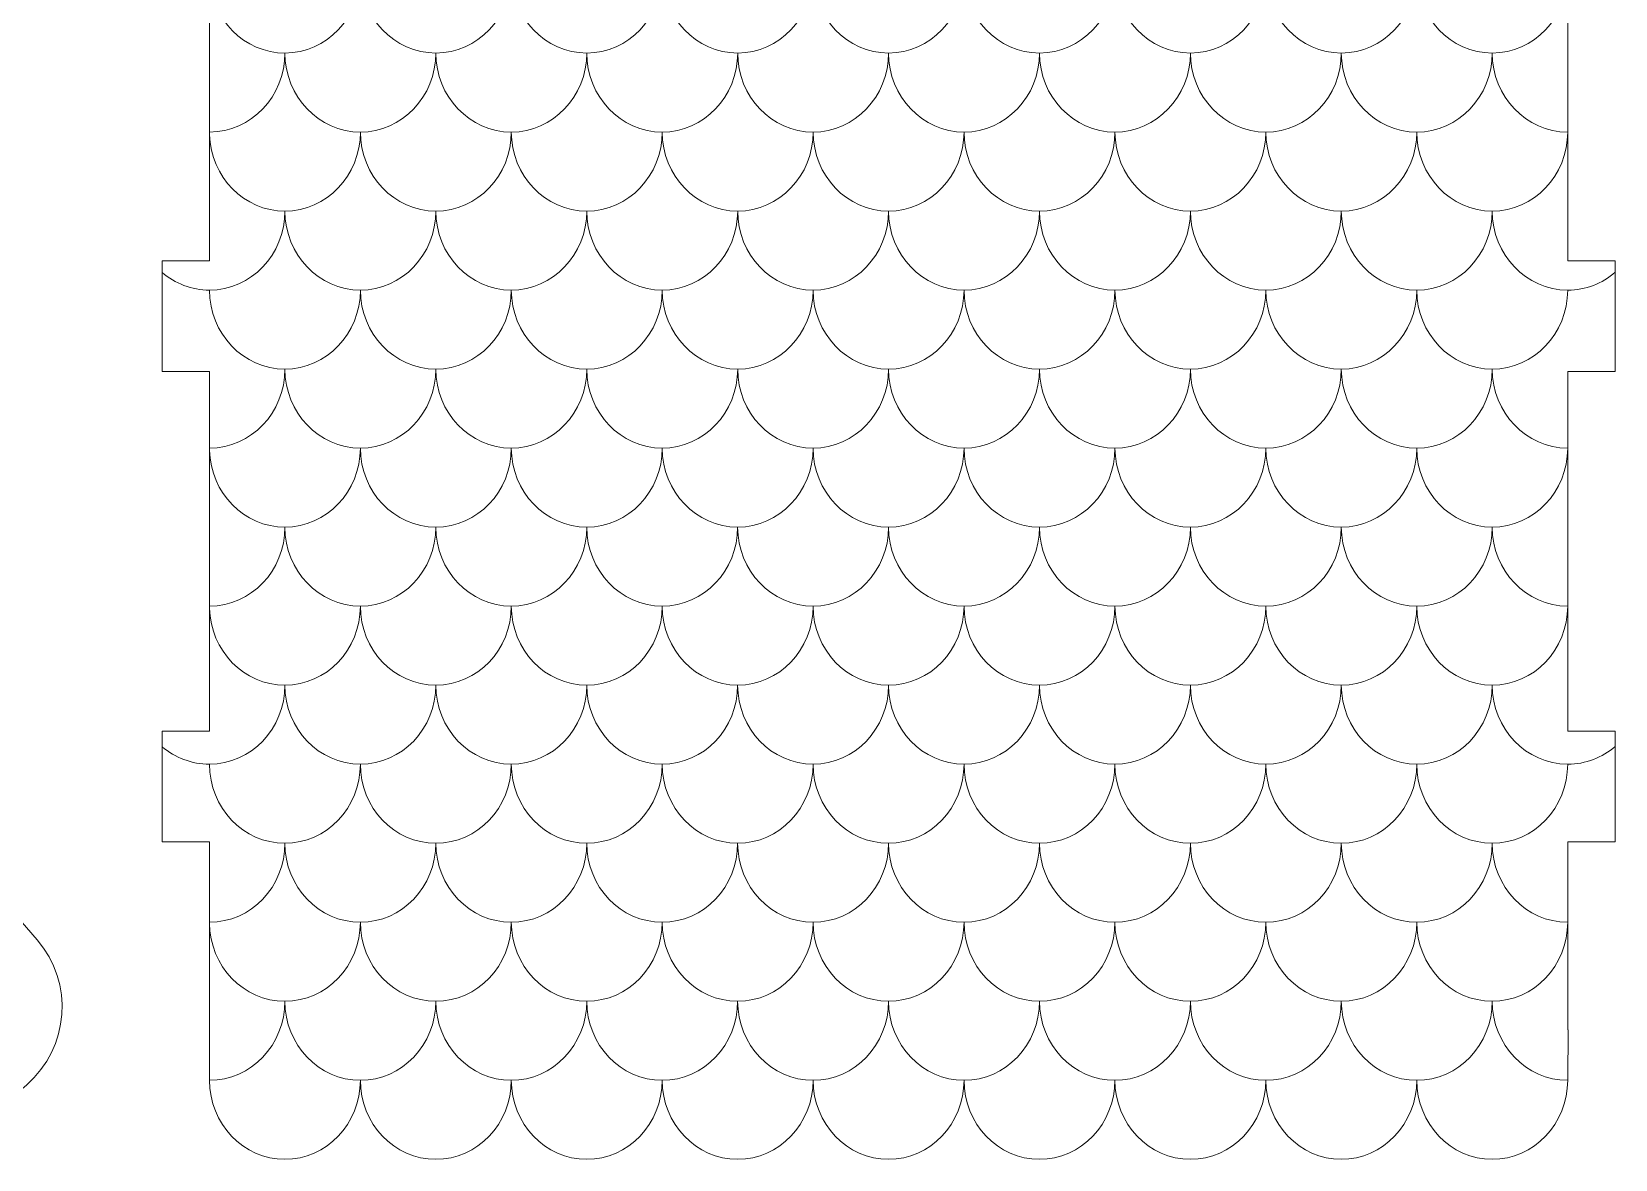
# Model space of a CAD drawing. Header units: millimetres. Extents: x 152 to 711, y -359 to 72.
# Drawn here: x 610.4 to 710.7, y -63.4 to 7.9 of the extents above; entities that cross this region are included whole.
import ezdxf

# ---------------------------------------------------------------- set-up
doc = ezdxf.new("R2010")
doc.units = ezdxf.units.MM
doc.header["$MEASUREMENT"] = 0
doc.layers.add('layer 1', color=7, linetype='Continuous')

msp = doc.modelspace()

# ---------------------------------------------------------------- linework, layer by layer
at = {"layer": 'layer 1', "color": 250, "lineweight": 20}
for points, knots in [([(525.054, 54.5174), (525.054, 54.5174), (522.8781, 52.0042), (522.8781, 52.0042), (522.8781, 52.0042), (522.8781, 52.0042), (520.7021, 54.5175), (520.7021, 54.5175), (520.7021, 54.5175), (520.3576, 55.1226), (519.9751, 55.701), (519.5595, 56.246), (519.5595, 56.246), (519.2414, 56.6633), (518.9445, 57.0861), (518.5486, 57.4825), (518.5486, 57.4825), (518.0579, 57.9737), (517.7061, 58.2082), (517.4189, 58.7066), (517.4189, 58.7066), (518.6502, 58.7201), (519.5273, 58.029), (520.4776, 57.6793), (520.4776, 57.6793), (519.8698, 59.5177), (517.8839, 61.5908), (516.4015, 62.6906), (516.4015, 62.6906), (515.4985, 63.3605), (514.7843, 63.8767), (513.822, 64.5038), (513.822, 64.5038), (512.9436, 65.076), (511.7335, 65.6205), (511.0002, 66.1741), (511.0002, 66.1741), (512.0676, 66.4073), (512.7452, 66.2425), (513.752, 66.2208), (513.752, 66.2208), (512.217, 68.2167), (507.3365, 69.6007), (504.1947, 69.4392), (504.1947, 69.4392), (503.4459, 69.4006), (502.716, 69.3359), (501.9759, 69.2147), (501.9759, 69.2147), (501.2759, 69.1), (500.6957, 68.8495), (500.0652, 68.7963), (500.0652, 68.7963), (499.1941, 69.9047), (497.31, 71.4159), (495.9847, 71.806), (495.9847, 71.806), (496.1728, 71.1296), (496.47, 70.4198), (496.4305, 69.6812), (496.4305, 69.6812), (496.2443, 70.0541), (495.5078, 70.494), (494.914, 70.7183), (494.914, 70.7183), (495.1654, 69.5173), (495.7029, 66.5461), (494.9609, 65.3825), (494.9609, 65.3825), (492.7687, 61.9449), (492.1634, 57.3988), (491.6308, 56.3719), (491.6308, 56.3719), (491.0507, 55.2537), (489.8378, 53.4939), (491.0887, 51.5011), (491.0887, 51.5011), (491.572, 50.7311), (493.0184, 50.2254), (494.1947, 50.4399), (494.1947, 50.4399), (496.1134, 50.7897), (495.3287, 52.5978), (496.3858, 53.106), (496.3858, 53.106), (496.3858, 53.106), (497.7173, 53.6574), (497.7173, 53.6574), (497.7173, 53.6574), (499.7632, 54.8075), (500.5288, 56.7024), (501.4216, 57.4193), (501.4216, 57.4193), (503.0136, 56.762), (504.9945, 54.5284), (506.3184, 52.1084), (506.3184, 52.1084), (508.5827, 47.9696), (506.533, 47.9666), (509.9814, 43.9837), (509.9814, 43.9837), (509.9814, 43.9837), (512.9578, 40.5461), (512.9578, 40.5461), (512.9578, 40.5461), (512.9578, 40.5461), (434.9702, -49.5306), (434.9702, -49.5306), (434.9702, -49.5306), (432.6269, -52.2372), (432.9231, -56.356), (435.6297, -58.6993), (435.6297, -58.6993), (435.6297, -58.6993), (437.1418, -60.0084), (437.1418, -60.0084), (437.1418, -60.0084), (439.8484, -62.3517), (443.9672, -62.0555), (446.3105, -59.3489), (446.3105, -59.3489), (446.3105, -59.3489), (522.8781, 29.0879), (522.8781, 29.0879), (522.8781, 29.0879), (522.8781, 29.0879), (599.4457, -59.3488), (599.4457, -59.3488), (599.4457, -59.3488), (601.789, -62.0554), (605.9078, -62.3517), (608.6144, -60.0083), (608.6144, -60.0083), (608.6144, -60.0083), (610.1265, -58.6992), (610.1265, -58.6992), (610.1265, -58.6992), (612.8331, -56.3559), (613.1293, -52.2371), (610.786, -49.5305), (610.786, -49.5305), (610.786, -49.5305), (532.7985, 40.5461), (532.7985, 40.5461), (532.7985, 40.5461), (532.7985, 40.5461), (535.7747, 43.9836), (535.7747, 43.9836), (535.7747, 43.9836), (539.2231, 47.9665), (537.1734, 47.9695), (539.4377, 52.1083), (539.4377, 52.1083), (540.7616, 54.5283), (542.7425, 56.7619), (544.3345, 57.4192), (544.3345, 57.4192), (545.2273, 56.7023), (545.9929, 54.8074), (548.0388, 53.6573), (548.0388, 53.6573), (548.0388, 53.6573), (549.3703, 53.1059), (549.3703, 53.1059), (549.3703, 53.1059), (550.4274, 52.5977), (549.6427, 50.7896), (551.5614, 50.4398), (551.5614, 50.4398), (552.7377, 50.2253), (554.1841, 50.731), (554.6674, 51.501), (554.6674, 51.501), (555.9183, 53.4938), (554.7054, 55.2536), (554.1253, 56.3718), (554.1253, 56.3718), (553.5927, 57.3987), (552.9874, 61.9448), (550.7952, 65.3824), (550.7952, 65.3824), (550.0532, 66.546), (550.5907, 69.5172), (550.8421, 70.7182), (550.8421, 70.7182), (550.2483, 70.4939), (549.5118, 70.054), (549.3256, 69.6811), (549.3256, 69.6811), (549.2861, 70.4197), (549.5833, 71.1295), (549.7714, 71.8059), (549.7714, 71.8059), (548.4461, 71.4158), (546.562, 69.9046), (545.6909, 68.7962), (545.6909, 68.7962), (545.0604, 68.8494), (544.4802, 69.0999), (543.7802, 69.2146), (543.7802, 69.2146), (543.0401, 69.3358), (542.3102, 69.4005), (541.5614, 69.4391), (541.5614, 69.4391), (538.4196, 69.6006), (533.5391, 68.2166), (532.0041, 66.2207), (532.0041, 66.2207), (533.0109, 66.2424), (533.6885, 66.4072), (534.7559, 66.174), (534.7559, 66.174), (534.0226, 65.6204), (532.8125, 65.0759), (531.9341, 64.5037), (531.9341, 64.5037), (530.9718, 63.8766), (530.2576, 63.3604), (529.3546, 62.6905), (529.3546, 62.6905), (527.8722, 61.5907), (525.8863, 59.5176), (525.2785, 57.6792), (525.2785, 57.6792), (526.2288, 58.0289), (527.1059, 58.72), (528.3372, 58.7065), (528.3372, 58.7065), (528.05, 58.2081), (527.6982, 57.9736), (527.2075, 57.4824), (527.2075, 57.4824), (526.8116, 57.086), (526.5147, 56.6632), (526.1966, 56.2459), (526.1966, 56.2459), (525.781, 55.7009), (525.3985, 55.1225), (525.054, 54.5174)], [0, 0, 0, 0, 0.01639344, 0.01639344, 0.01639344, 0.01639344, 0.03278689, 0.03278689, 0.03278689, 0.03278689, 0.04918033, 0.04918033, 0.04918033, 0.04918033, 0.06557377, 0.06557377, 0.06557377, 0.06557377, 0.08196721, 0.08196721, 0.08196721, 0.08196721, 0.09836066, 0.09836066, 0.09836066, 0.09836066, 0.1147541, 0.1147541, 0.1147541, 0.1147541, 0.13114754, 0.13114754, 0.13114754, 0.13114754, 0.14754098, 0.14754098, 0.14754098, 0.14754098, 0.16393443, 0.16393443, 0.16393443, 0.16393443, 0.18032787, 0.18032787, 0.18032787, 0.18032787, 0.19672131, 0.19672131, 0.19672131, 0.19672131, 0.21311475, 0.21311475, 0.21311475, 0.21311475, 0.2295082, 0.2295082, 0.2295082, 0.2295082, 0.24590164, 0.24590164, 0.24590164, 0.24590164, 0.26229508, 0.26229508, 0.26229508, 0.26229508, 0.27868852, 0.27868852, 0.27868852, 0.27868852, 0.29508197, 0.29508197, 0.29508197, 0.29508197, 0.31147541, 0.31147541, 0.31147541, 0.31147541, 0.32786885, 0.32786885, 0.32786885, 0.32786885, 0.3442623, 0.3442623, 0.3442623, 0.3442623, 0.36065574, 0.36065574, 0.36065574, 0.36065574, 0.37704918, 0.37704918, 0.37704918, 0.37704918, 0.39344262, 0.39344262, 0.39344262, 0.39344262, 0.40983607, 0.40983607, 0.40983607, 0.40983607, 0.42622951, 0.42622951, 0.42622951, 0.42622951, 0.44262295, 0.44262295, 0.44262295, 0.44262295, 0.45901639, 0.45901639, 0.45901639, 0.45901639, 0.47540984, 0.47540984, 0.47540984, 0.47540984, 0.49180328, 0.49180328, 0.49180328, 0.49180328, 0.50819672, 0.50819672, 0.50819672, 0.50819672, 0.52459016, 0.52459016, 0.52459016, 0.52459016, 0.54098361, 0.54098361, 0.54098361, 0.54098361, 0.55737705, 0.55737705, 0.55737705, 0.55737705, 0.57377049, 0.57377049, 0.57377049, 0.57377049, 0.59016393, 0.59016393, 0.59016393, 0.59016393, 0.60655738, 0.60655738, 0.60655738, 0.60655738, 0.62295082, 0.62295082, 0.62295082, 0.62295082, 0.63934426, 0.63934426, 0.63934426, 0.63934426, 0.6557377, 0.6557377, 0.6557377, 0.6557377, 0.67213115, 0.67213115, 0.67213115, 0.67213115, 0.68852459, 0.68852459, 0.68852459, 0.68852459, 0.70491803, 0.70491803, 0.70491803, 0.70491803, 0.72131148, 0.72131148, 0.72131148, 0.72131148, 0.73770492, 0.73770492, 0.73770492, 0.73770492, 0.75409836, 0.75409836, 0.75409836, 0.75409836, 0.7704918, 0.7704918, 0.7704918, 0.7704918, 0.78688525, 0.78688525, 0.78688525, 0.78688525, 0.80327869, 0.80327869, 0.80327869, 0.80327869, 0.81967213, 0.81967213, 0.81967213, 0.81967213, 0.83606557, 0.83606557, 0.83606557, 0.83606557, 0.85245902, 0.85245902, 0.85245902, 0.85245902, 0.86885246, 0.86885246, 0.86885246, 0.86885246, 0.8852459, 0.8852459, 0.8852459, 0.8852459, 0.90163934, 0.90163934, 0.90163934, 0.90163934, 0.91803279, 0.91803279, 0.91803279, 0.91803279, 0.93442623, 0.93442623, 0.93442623, 0.93442623, 0.95081967, 0.95081967, 0.95081967, 0.95081967, 0.96721311, 0.96721311, 0.96721311, 0.96721311, 1, 1, 1, 1]), ([(707.6967, 66.5836), (707.6967, 66.5836), (621.7053, 66.5837), (621.7053, 66.5837), (621.7053, 66.5837), (621.7053, 66.5837), (621.7044, 52.8841), (621.7044, 52.8841), (621.7044, 52.8841), (621.7044, 52.8841), (618.7041, 52.8841), (618.7041, 52.8841), (618.7041, 52.8841), (618.7041, 52.8841), (618.7046, 45.8841), (618.7046, 45.8841), (618.7046, 45.8841), (618.7046, 45.8841), (621.7039, 45.8841), (621.7039, 45.8841), (621.7039, 45.8841), (621.7039, 45.8841), (621.7024, 22.4096), (621.7024, 22.4096), (621.7024, 22.4096), (621.7024, 22.4096), (618.7041, 22.4096), (618.7041, 22.4096), (618.7041, 22.4096), (618.7041, 22.4096), (618.7046, 15.4095), (618.7046, 15.4095), (618.7046, 15.4095), (618.7046, 15.4095), (621.7019, 15.4095), (621.7019, 15.4095), (621.7019, 15.4095), (621.7019, 15.4095), (621.7005, -6.567), (621.7005, -6.567), (621.7005, -6.567), (621.7005, -6.567), (618.7041, -6.567), (618.7041, -6.567), (618.7041, -6.567), (618.7041, -6.567), (618.7041, -13.5671), (618.7041, -13.5671), (618.7041, -13.5671), (618.7041, -13.5671), (621.7, -13.5671), (621.7, -13.5671), (621.7, -13.5671), (621.7, -13.5671), (621.6985, -36.333), (621.6985, -36.333), (621.6985, -36.333), (621.6985, -36.333), (618.7041, -36.333), (618.7041, -36.333), (618.7041, -36.333), (618.7041, -36.333), (618.7041, -43.333), (618.7041, -43.333), (618.7041, -43.333), (618.7041, -43.333), (621.698, -43.333), (621.698, -43.333), (621.698, -43.333), (621.698, -43.333), (621.6971, -53.4164), (621.6971, -53.4164), (621.6971, -53.4164), (621.6971, -53.4164), (621.6967, -53.4164), (621.6967, -53.4164), (621.6967, -53.4164), (621.6967, -53.4164), (621.6967, -58.4164), (621.6967, -58.4164), (621.6967, -58.4164), (621.6967, -61.1703), (623.8428, -63.4164), (626.4741, -63.4164), (626.4741, -63.4164), (629.1052, -63.4164), (631.2513, -61.1703), (631.2513, -58.4164), (631.2513, -58.4164), (631.2513, -61.1703), (633.3974, -63.4164), (636.0286, -63.4164), (636.0286, -63.4164), (638.6598, -63.4164), (640.8059, -61.1703), (640.8059, -58.4164), (640.8059, -58.4164), (640.8059, -61.1703), (642.952, -63.4164), (645.5832, -63.4164), (645.5832, -63.4164), (648.2145, -63.4164), (650.3605, -61.1703), (650.3605, -58.4164), (650.3605, -58.4164), (650.3605, -61.1703), (652.5065, -63.4164), (655.1378, -63.4164), (655.1378, -63.4164), (657.7691, -63.4164), (659.915, -61.1703), (659.915, -58.4164), (659.915, -58.4164), (659.915, -61.1703), (662.0612, -63.4164), (664.6924, -63.4164), (664.6924, -63.4164), (667.3236, -63.4164), (669.4698, -61.1703), (669.4698, -58.4164), (669.4698, -58.4164), (669.4698, -61.1703), (671.6157, -63.4164), (674.247, -63.4164), (674.247, -63.4164), (676.8783, -63.4164), (679.0243, -61.1703), (679.0243, -58.4164), (679.0243, -58.4164), (679.0243, -61.1703), (681.1703, -63.4164), (683.8016, -63.4164), (683.8016, -63.4164), (686.4328, -63.4164), (688.5789, -61.1703), (688.5789, -58.4164), (688.5789, -58.4164), (688.5789, -61.1703), (690.725, -63.4164), (693.3562, -63.4164), (693.3562, -63.4164), (695.9874, -63.4164), (698.1335, -61.1703), (698.1335, -58.4164), (698.1335, -58.4164), (698.1335, -61.1703), (700.2796, -63.4164), (702.9107, -63.4164), (702.9107, -63.4164), (705.542, -63.4164), (707.6881, -61.1703), (707.6881, -58.4164), (707.6881, -58.4164), (707.6881, -58.4164), (707.7214, -55.2279), (707.7214, -55.2279), (707.7214, -55.2279), (707.7214, -55.2279), (707.6884, -55.2272), (707.6884, -55.2272), (707.6884, -55.2272), (707.6884, -55.2272), (707.6894, -43.333), (707.6894, -43.333), (707.6894, -43.333), (707.6894, -43.333), (710.7053, -43.333), (710.7053, -43.333), (710.7053, -43.333), (710.7053, -43.333), (710.7049, -36.333), (710.7049, -36.333), (710.7049, -36.333), (710.7049, -36.333), (707.6899, -36.333), (707.6899, -36.333), (707.6899, -36.333), (707.6899, -36.333), (707.6914, -13.5671), (707.6914, -13.5671), (707.6914, -13.5671), (707.6914, -13.5671), (710.7053, -13.5671), (710.7053, -13.5671), (710.7053, -13.5671), (710.7053, -13.5671), (710.7049, -6.5671), (710.7049, -6.5671), (710.7049, -6.5671), (710.7049, -6.5671), (707.6919, -6.5671), (707.6919, -6.5671), (707.6919, -6.5671), (707.6919, -6.5671), (707.6933, 15.4095), (707.6933, 15.4095), (707.6933, 15.4095), (707.6933, 15.4095), (710.7053, 15.4095), (710.7053, 15.4095), (710.7053, 15.4095), (710.7053, 15.4095), (710.7053, 22.4096), (710.7053, 22.4096), (710.7053, 22.4096), (710.7053, 22.4096), (707.6938, 22.4096), (707.6938, 22.4096), (707.6938, 22.4096), (707.6938, 22.4096), (707.6953, 45.884), (707.6953, 45.884), (707.6953, 45.884), (707.6953, 45.884), (710.7053, 45.884), (710.7053, 45.884), (710.7053, 45.884), (710.7053, 45.884), (710.7053, 52.8841), (710.7053, 52.8841), (710.7053, 52.8841), (710.7053, 52.8841), (707.6958, 52.8841), (707.6958, 52.8841), (707.6958, 52.8841), (707.6958, 52.8841), (707.6967, 66.5836), (707.6967, 66.5836)], [0, 0, 0, 0, 0.01724138, 0.01724138, 0.01724138, 0.01724138, 0.03448276, 0.03448276, 0.03448276, 0.03448276, 0.05172414, 0.05172414, 0.05172414, 0.05172414, 0.06896552, 0.06896552, 0.06896552, 0.06896552, 0.0862069, 0.0862069, 0.0862069, 0.0862069, 0.10344828, 0.10344828, 0.10344828, 0.10344828, 0.12068966, 0.12068966, 0.12068966, 0.12068966, 0.13793103, 0.13793103, 0.13793103, 0.13793103, 0.15517241, 0.15517241, 0.15517241, 0.15517241, 0.17241379, 0.17241379, 0.17241379, 0.17241379, 0.18965517, 0.18965517, 0.18965517, 0.18965517, 0.20689655, 0.20689655, 0.20689655, 0.20689655, 0.22413793, 0.22413793, 0.22413793, 0.22413793, 0.24137931, 0.24137931, 0.24137931, 0.24137931, 0.25862069, 0.25862069, 0.25862069, 0.25862069, 0.27586207, 0.27586207, 0.27586207, 0.27586207, 0.29310345, 0.29310345, 0.29310345, 0.29310345, 0.31034483, 0.31034483, 0.31034483, 0.31034483, 0.32758621, 0.32758621, 0.32758621, 0.32758621, 0.34482759, 0.34482759, 0.34482759, 0.34482759, 0.36206897, 0.36206897, 0.36206897, 0.36206897, 0.37931034, 0.37931034, 0.37931034, 0.37931034, 0.39655172, 0.39655172, 0.39655172, 0.39655172, 0.4137931, 0.4137931, 0.4137931, 0.4137931, 0.43103448, 0.43103448, 0.43103448, 0.43103448, 0.44827586, 0.44827586, 0.44827586, 0.44827586, 0.46551724, 0.46551724, 0.46551724, 0.46551724, 0.48275862, 0.48275862, 0.48275862, 0.48275862, 0.5, 0.5, 0.5, 0.5, 0.51724138, 0.51724138, 0.51724138, 0.51724138, 0.53448276, 0.53448276, 0.53448276, 0.53448276, 0.55172414, 0.55172414, 0.55172414, 0.55172414, 0.56896552, 0.56896552, 0.56896552, 0.56896552, 0.5862069, 0.5862069, 0.5862069, 0.5862069, 0.60344828, 0.60344828, 0.60344828, 0.60344828, 0.62068966, 0.62068966, 0.62068966, 0.62068966, 0.63793103, 0.63793103, 0.63793103, 0.63793103, 0.65517241, 0.65517241, 0.65517241, 0.65517241, 0.67241379, 0.67241379, 0.67241379, 0.67241379, 0.68965517, 0.68965517, 0.68965517, 0.68965517, 0.70689655, 0.70689655, 0.70689655, 0.70689655, 0.72413793, 0.72413793, 0.72413793, 0.72413793, 0.74137931, 0.74137931, 0.74137931, 0.74137931, 0.75862069, 0.75862069, 0.75862069, 0.75862069, 0.77586207, 0.77586207, 0.77586207, 0.77586207, 0.79310345, 0.79310345, 0.79310345, 0.79310345, 0.81034483, 0.81034483, 0.81034483, 0.81034483, 0.82758621, 0.82758621, 0.82758621, 0.82758621, 0.84482759, 0.84482759, 0.84482759, 0.84482759, 0.86206897, 0.86206897, 0.86206897, 0.86206897, 0.87931034, 0.87931034, 0.87931034, 0.87931034, 0.89655172, 0.89655172, 0.89655172, 0.89655172, 0.9137931, 0.9137931, 0.9137931, 0.9137931, 0.93103448, 0.93103448, 0.93103448, 0.93103448, 0.94827586, 0.94827586, 0.94827586, 0.94827586, 0.96551724, 0.96551724, 0.96551724, 0.96551724, 1, 1, 1, 1])]:
    msp.add_open_spline(points, degree=3, knots=knots, dxfattribs=at)
at = {"layer": 'layer 1', "color": 242, "lineweight": 20}
for points in [[(631.2527, 11.5836), (631.2527, 8.8297), (629.1066, 6.5836), (626.4753, 6.5836), (626.4753, 6.5836), (623.9027, 6.5836), (621.7941, 8.731), (621.7016, 11.4008)], [(640.8073, 11.5836), (640.8073, 8.8297), (638.6612, 6.5836), (636.0299, 6.5836), (636.0299, 6.5836), (633.3988, 6.5836), (631.2527, 8.8297), (631.2527, 11.5836)], [(650.3619, 11.5836), (650.3619, 8.8297), (648.2158, 6.5836), (645.5845, 6.5836), (645.5845, 6.5836), (642.9534, 6.5836), (640.8073, 8.8297), (640.8073, 11.5836)], [(659.9165, 11.5836), (659.9165, 8.8297), (657.7704, 6.5836), (655.1391, 6.5836), (655.1391, 6.5836), (652.508, 6.5836), (650.3619, 8.8297), (650.3619, 11.5836)], [(669.4711, 11.5836), (669.4711, 8.8297), (667.325, 6.5836), (664.6937, 6.5836), (664.6937, 6.5836), (662.0626, 6.5836), (659.9165, 8.8297), (659.9165, 11.5836)], [(679.0257, 11.5836), (679.0257, 8.8297), (676.8796, 6.5836), (674.2483, 6.5836), (674.2483, 6.5836), (671.6172, 6.5836), (669.4711, 8.8297), (669.4711, 11.5836)], [(688.5803, 11.5836), (688.5803, 8.8297), (686.4342, 6.5836), (683.8029, 6.5836), (683.8029, 6.5836), (681.1718, 6.5836), (679.0257, 8.8297), (679.0257, 11.5836)], [(698.1349, 11.5836), (698.1349, 8.8297), (695.9888, 6.5836), (693.3575, 6.5836), (693.3575, 6.5836), (690.7264, 6.5836), (688.5803, 8.8297), (688.5803, 11.5836)], [(707.6895, 11.5836), (707.6895, 8.8297), (705.5434, 6.5836), (702.9121, 6.5836), (702.9121, 6.5836), (700.281, 6.5836), (698.1349, 8.8297), (698.1349, 11.5836)], [(636.0299, 6.5836), (636.0299, 3.8297), (633.8838, 1.5836), (631.2525, 1.5836), (631.2525, 1.5836), (628.6214, 1.5836), (626.4753, 3.8297), (626.4753, 6.5836)], [(645.5845, 6.5836), (645.5845, 3.8297), (643.4384, 1.5836), (640.8071, 1.5836), (640.8071, 1.5836), (638.176, 1.5836), (636.0299, 3.8297), (636.0299, 6.5836)], [(655.1391, 6.5836), (655.1391, 3.8297), (652.993, 1.5836), (650.3617, 1.5836), (650.3617, 1.5836), (647.7306, 1.5836), (645.5845, 3.8297), (645.5845, 6.5836)], [(664.6937, 6.5836), (664.6937, 3.8297), (662.5476, 1.5836), (659.9163, 1.5836), (659.9163, 1.5836), (657.2852, 1.5836), (655.1391, 3.8297), (655.1391, 6.5836)], [(674.2483, 6.5836), (674.2483, 3.8297), (672.1022, 1.5836), (669.4709, 1.5836), (669.4709, 1.5836), (666.8398, 1.5836), (664.6937, 3.8297), (664.6937, 6.5836)], [(683.8029, 6.5836), (683.8029, 3.8297), (681.6568, 1.5836), (679.0255, 1.5836), (679.0255, 1.5836), (676.3944, 1.5836), (674.2483, 3.8297), (674.2483, 6.5836)], [(693.3575, 6.5836), (693.3575, 3.8297), (691.2114, 1.5836), (688.5801, 1.5836), (688.5801, 1.5836), (685.949, 1.5836), (683.8029, 3.8297), (683.8029, 6.5836)], [(702.9121, 6.5836), (702.9121, 3.8297), (700.766, 1.5836), (698.1347, 1.5836), (698.1347, 1.5836), (695.5036, 1.5836), (693.3575, 3.8297), (693.3575, 6.5836)], [(707.6924, 1.5836), (707.6924, 1.5836), (707.6893, 1.5836), (707.6893, 1.5836), (707.6893, 1.5836), (705.0582, 1.5836), (702.9121, 3.8297), (702.9121, 6.5836)], [(631.2525, 1.5836), (631.2525, -1.1703), (629.1064, -3.4164), (626.4751, -3.4164), (626.4751, -3.4164), (623.8986, -3.4164), (621.7875, -1.2624), (621.701, 1.413)], [(640.8071, 1.5836), (640.8071, -1.1703), (638.661, -3.4164), (636.0297, -3.4164), (636.0297, -3.4164), (633.3986, -3.4164), (631.2525, -1.1703), (631.2525, 1.5836)], [(650.3617, 1.5836), (650.3617, -1.1703), (648.2156, -3.4164), (645.5843, -3.4164), (645.5843, -3.4164), (642.9532, -3.4164), (640.8071, -1.1703), (640.8071, 1.5836)], [(659.9163, 1.5836), (659.9163, -1.1703), (657.7702, -3.4164), (655.1389, -3.4164), (655.1389, -3.4164), (652.5078, -3.4164), (650.3617, -1.1703), (650.3617, 1.5836)], [(669.4709, 1.5836), (669.4709, -1.1703), (667.3248, -3.4164), (664.6935, -3.4164), (664.6935, -3.4164), (662.0624, -3.4164), (659.9163, -1.1703), (659.9163, 1.5836)], [(679.0255, 1.5836), (679.0255, -1.1703), (676.8794, -3.4164), (674.2481, -3.4164), (674.2481, -3.4164), (671.617, -3.4164), (669.4709, -1.1703), (669.4709, 1.5836)], [(688.5801, 1.5836), (688.5801, -1.1703), (686.434, -3.4164), (683.8027, -3.4164), (683.8027, -3.4164), (681.1716, -3.4164), (679.0255, -1.1703), (679.0255, 1.5836)], [(698.1347, 1.5836), (698.1347, -1.1703), (695.9886, -3.4164), (693.3573, -3.4164), (693.3573, -3.4164), (690.7262, -3.4164), (688.5801, -1.1703), (688.5801, 1.5836)], [(707.6893, 1.5836), (707.6893, -1.1703), (705.5432, -3.4164), (702.9119, -3.4164), (702.9119, -3.4164), (700.2808, -3.4164), (698.1347, -1.1703), (698.1347, 1.5836)], [(626.4751, -3.4164), (626.4751, -6.1703), (624.329, -8.4164), (621.6977, -8.4164), (621.6977, -8.4164), (620.566, -8.4164), (619.5241, -8.0005), (618.7041, -7.3077)], [(636.0297, -3.4164), (636.0297, -6.1703), (633.8836, -8.4164), (631.2523, -8.4164), (631.2523, -8.4164), (628.6212, -8.4164), (626.4751, -6.1703), (626.4751, -3.4164)], [(645.5843, -3.4164), (645.5843, -6.1703), (643.4382, -8.4164), (640.8069, -8.4164), (640.8069, -8.4164), (638.1758, -8.4164), (636.0297, -6.1703), (636.0297, -3.4164)], [(655.1389, -3.4164), (655.1389, -6.1703), (652.9928, -8.4164), (650.3615, -8.4164), (650.3615, -8.4164), (647.7304, -8.4164), (645.5843, -6.1703), (645.5843, -3.4164)], [(664.6935, -3.4164), (664.6935, -6.1703), (662.5474, -8.4164), (659.9161, -8.4164), (659.9161, -8.4164), (657.285, -8.4164), (655.1389, -6.1703), (655.1389, -3.4164)], [(674.2481, -3.4164), (674.2481, -6.1703), (672.102, -8.4164), (669.4707, -8.4164), (669.4707, -8.4164), (666.8396, -8.4164), (664.6935, -6.1703), (664.6935, -3.4164)], [(683.8027, -3.4164), (683.8027, -6.1703), (681.6566, -8.4164), (679.0253, -8.4164), (679.0253, -8.4164), (676.3942, -8.4164), (674.2481, -6.1703), (674.2481, -3.4164)], [(693.3573, -3.4164), (693.3573, -6.1703), (691.2112, -8.4164), (688.5799, -8.4164), (688.5799, -8.4164), (685.9488, -8.4164), (683.8027, -6.1703), (683.8027, -3.4164)], [(702.9119, -3.4164), (702.9119, -6.1703), (700.7658, -8.4164), (698.1345, -8.4164), (698.1345, -8.4164), (695.5034, -8.4164), (693.3573, -6.1703), (693.3573, -3.4164)], [(710.7049, -7.2891), (709.8815, -7.9931), (708.8311, -8.4164), (707.6891, -8.4164), (707.6891, -8.4164), (705.058, -8.4164), (702.9119, -6.1703), (702.9119, -3.4164)], [(631.2523, -8.4164), (631.2523, -11.1703), (629.1062, -13.4164), (626.4749, -13.4164), (626.4749, -13.4164), (623.8438, -13.4164), (621.6977, -11.1703), (621.6977, -8.4164)], [(640.8069, -8.4164), (640.8069, -11.1703), (638.6608, -13.4164), (636.0295, -13.4164), (636.0295, -13.4164), (633.3984, -13.4164), (631.2523, -11.1703), (631.2523, -8.4164)], [(650.3615, -8.4164), (650.3615, -11.1703), (648.2154, -13.4164), (645.5841, -13.4164), (645.5841, -13.4164), (642.953, -13.4164), (640.8069, -11.1703), (640.8069, -8.4164)], [(659.9161, -8.4164), (659.9161, -11.1703), (657.77, -13.4164), (655.1387, -13.4164), (655.1387, -13.4164), (652.5076, -13.4164), (650.3615, -11.1703), (650.3615, -8.4164)], [(669.4707, -8.4164), (669.4707, -11.1703), (667.3246, -13.4164), (664.6933, -13.4164), (664.6933, -13.4164), (662.0622, -13.4164), (659.9161, -11.1703), (659.9161, -8.4164)], [(679.0253, -8.4164), (679.0253, -11.1703), (676.8792, -13.4164), (674.2479, -13.4164), (674.2479, -13.4164), (671.6168, -13.4164), (669.4707, -11.1703), (669.4707, -8.4164)], [(688.5799, -8.4164), (688.5799, -11.1703), (686.4338, -13.4164), (683.8025, -13.4164), (683.8025, -13.4164), (681.1714, -13.4164), (679.0253, -11.1703), (679.0253, -8.4164)], [(698.1345, -8.4164), (698.1345, -11.1703), (695.9884, -13.4164), (693.3571, -13.4164), (693.3571, -13.4164), (690.726, -13.4164), (688.5799, -11.1703), (688.5799, -8.4164)], [(707.6891, -8.4164), (707.6891, -11.1703), (705.543, -13.4164), (702.9117, -13.4164), (702.9117, -13.4164), (700.2806, -13.4164), (698.1345, -11.1703), (698.1345, -8.4164)], [(636.0295, -13.4164), (636.0295, -16.1703), (633.8834, -18.4164), (631.2521, -18.4164), (631.2521, -18.4164), (628.621, -18.4164), (626.4749, -16.1703), (626.4749, -13.4164)], [(645.5841, -13.4164), (645.5841, -16.1703), (643.438, -18.4164), (640.8067, -18.4164), (640.8067, -18.4164), (638.1756, -18.4164), (636.0295, -16.1703), (636.0295, -13.4164)], [(655.1387, -13.4164), (655.1387, -16.1703), (652.9926, -18.4164), (650.3613, -18.4164), (650.3613, -18.4164), (647.7302, -18.4164), (645.5841, -16.1703), (645.5841, -13.4164)], [(664.6933, -13.4164), (664.6933, -16.1703), (662.5472, -18.4164), (659.9159, -18.4164), (659.9159, -18.4164), (657.2848, -18.4164), (655.1387, -16.1703), (655.1387, -13.4164)], [(674.2479, -13.4164), (674.2479, -16.1703), (672.1018, -18.4164), (669.4705, -18.4164), (669.4705, -18.4164), (666.8394, -18.4164), (664.6933, -16.1703), (664.6933, -13.4164)], [(683.8025, -13.4164), (683.8025, -16.1703), (681.6564, -18.4164), (679.0251, -18.4164), (679.0251, -18.4164), (676.394, -18.4164), (674.2479, -16.1703), (674.2479, -13.4164)], [(693.3571, -13.4164), (693.3571, -16.1703), (691.211, -18.4164), (688.5797, -18.4164), (688.5797, -18.4164), (685.9486, -18.4164), (683.8025, -16.1703), (683.8025, -13.4164)], [(702.9117, -13.4164), (702.9117, -16.1703), (700.7656, -18.4164), (698.1343, -18.4164), (698.1343, -18.4164), (695.5032, -18.4164), (693.3571, -16.1703), (693.3571, -13.4164)], [(707.6911, -18.4164), (707.6911, -18.4164), (707.6889, -18.4164), (707.6889, -18.4164), (707.6889, -18.4164), (705.0578, -18.4164), (702.9117, -16.1703), (702.9117, -13.4164)], [(631.2521, -18.4164), (631.2521, -21.1703), (629.106, -23.4164), (626.4747, -23.4164), (626.4747, -23.4164), (623.8898, -23.4164), (621.7732, -21.2485), (621.6997, -18.561)], [(640.8067, -18.4164), (640.8067, -21.1703), (638.6606, -23.4164), (636.0293, -23.4164), (636.0293, -23.4164), (633.3982, -23.4164), (631.2521, -21.1703), (631.2521, -18.4164)], [(650.3613, -18.4164), (650.3613, -21.1703), (648.2152, -23.4164), (645.5839, -23.4164), (645.5839, -23.4164), (642.9528, -23.4164), (640.8067, -21.1703), (640.8067, -18.4164)], [(659.9159, -18.4164), (659.9159, -21.1703), (657.7698, -23.4164), (655.1385, -23.4164), (655.1385, -23.4164), (652.5074, -23.4164), (650.3613, -21.1703), (650.3613, -18.4164)], [(669.4705, -18.4164), (669.4705, -21.1703), (667.3244, -23.4164), (664.6931, -23.4164), (664.6931, -23.4164), (662.062, -23.4164), (659.9159, -21.1703), (659.9159, -18.4164)], [(679.0251, -18.4164), (679.0251, -21.1703), (676.879, -23.4164), (674.2477, -23.4164), (674.2477, -23.4164), (671.6166, -23.4164), (669.4705, -21.1703), (669.4705, -18.4164)], [(688.5797, -18.4164), (688.5797, -21.1703), (686.4336, -23.4164), (683.8023, -23.4164), (683.8023, -23.4164), (681.1712, -23.4164), (679.0251, -21.1703), (679.0251, -18.4164)], [(698.1343, -18.4164), (698.1343, -21.1703), (695.9882, -23.4164), (693.3569, -23.4164), (693.3569, -23.4164), (690.7258, -23.4164), (688.5797, -21.1703), (688.5797, -18.4164)], [(707.6889, -18.4164), (707.6889, -21.1703), (705.5428, -23.4164), (702.9115, -23.4164), (702.9115, -23.4164), (700.2804, -23.4164), (698.1343, -21.1703), (698.1343, -18.4164)], [(636.0293, -23.4164), (636.0293, -26.1703), (633.8832, -28.4164), (631.2519, -28.4164), (631.2519, -28.4164), (628.6208, -28.4164), (626.4747, -26.1703), (626.4747, -23.4164)], [(645.5839, -23.4164), (645.5839, -26.1703), (643.4378, -28.4164), (640.8065, -28.4164), (640.8065, -28.4164), (638.1754, -28.4164), (636.0293, -26.1703), (636.0293, -23.4164)], [(655.1385, -23.4164), (655.1385, -26.1703), (652.9924, -28.4164), (650.3611, -28.4164), (650.3611, -28.4164), (647.73, -28.4164), (645.5839, -26.1703), (645.5839, -23.4164)], [(664.6931, -23.4164), (664.6931, -26.1703), (662.547, -28.4164), (659.9157, -28.4164), (659.9157, -28.4164), (657.2846, -28.4164), (655.1385, -26.1703), (655.1385, -23.4164)], [(674.2477, -23.4164), (674.2477, -26.1703), (672.1016, -28.4164), (669.4703, -28.4164), (669.4703, -28.4164), (666.8392, -28.4164), (664.6931, -26.1703), (664.6931, -23.4164)], [(683.8023, -23.4164), (683.8023, -26.1703), (681.6562, -28.4164), (679.0249, -28.4164), (679.0249, -28.4164), (676.3938, -28.4164), (674.2477, -26.1703), (674.2477, -23.4164)], [(693.3569, -23.4164), (693.3569, -26.1703), (691.2108, -28.4164), (688.5795, -28.4164), (688.5795, -28.4164), (685.9484, -28.4164), (683.8023, -26.1703), (683.8023, -23.4164)], [(702.9115, -23.4164), (702.9115, -26.1703), (700.7654, -28.4164), (698.1341, -28.4164), (698.1341, -28.4164), (695.503, -28.4164), (693.3569, -26.1703), (693.3569, -23.4164)], [(707.6904, -28.4164), (707.6904, -28.4164), (707.6887, -28.4164), (707.6887, -28.4164), (707.6887, -28.4164), (705.0576, -28.4164), (702.9115, -26.1703), (702.9115, -23.4164)], [(631.2519, -28.4164), (631.2519, -31.1703), (629.1058, -33.4164), (626.4745, -33.4164), (626.4745, -33.4164), (623.8855, -33.4164), (621.7662, -31.2415), (621.699, -28.5482)], [(640.8065, -28.4164), (640.8065, -31.1703), (638.6604, -33.4164), (636.0291, -33.4164), (636.0291, -33.4164), (633.398, -33.4164), (631.2519, -31.1703), (631.2519, -28.4164)], [(650.3611, -28.4164), (650.3611, -31.1703), (648.215, -33.4164), (645.5837, -33.4164), (645.5837, -33.4164), (642.9526, -33.4164), (640.8065, -31.1703), (640.8065, -28.4164)], [(659.9157, -28.4164), (659.9157, -31.1703), (657.7696, -33.4164), (655.1383, -33.4164), (655.1383, -33.4164), (652.5072, -33.4164), (650.3611, -31.1703), (650.3611, -28.4164)], [(669.4703, -28.4164), (669.4703, -31.1703), (667.3242, -33.4164), (664.6929, -33.4164), (664.6929, -33.4164), (662.0618, -33.4164), (659.9157, -31.1703), (659.9157, -28.4164)], [(679.0249, -28.4164), (679.0249, -31.1703), (676.8788, -33.4164), (674.2475, -33.4164), (674.2475, -33.4164), (671.6164, -33.4164), (669.4703, -31.1703), (669.4703, -28.4164)], [(688.5795, -28.4164), (688.5795, -31.1703), (686.4334, -33.4164), (683.8021, -33.4164), (683.8021, -33.4164), (681.171, -33.4164), (679.0249, -31.1703), (679.0249, -28.4164)], [(698.1341, -28.4164), (698.1341, -31.1703), (695.988, -33.4164), (693.3567, -33.4164), (693.3567, -33.4164), (690.7256, -33.4164), (688.5795, -31.1703), (688.5795, -28.4164)], [(707.6887, -28.4164), (707.6887, -31.1703), (705.5426, -33.4164), (702.9113, -33.4164), (702.9113, -33.4164), (700.2802, -33.4164), (698.1341, -31.1703), (698.1341, -28.4164)], [(626.4745, -33.4164), (626.4745, -36.1703), (624.3284, -38.4164), (621.6971, -38.4164), (621.6971, -38.4164), (620.5656, -38.4164), (619.5241, -38.0007), (618.7041, -37.3082)], [(636.0291, -33.4164), (636.0291, -36.1703), (633.883, -38.4164), (631.2517, -38.4164), (631.2517, -38.4164), (628.6206, -38.4164), (626.4745, -36.1703), (626.4745, -33.4164)], [(645.5837, -33.4164), (645.5837, -36.1703), (643.4376, -38.4164), (640.8063, -38.4164), (640.8063, -38.4164), (638.1752, -38.4164), (636.0291, -36.1703), (636.0291, -33.4164)], [(655.1383, -33.4164), (655.1383, -36.1703), (652.9922, -38.4164), (650.3609, -38.4164), (650.3609, -38.4164), (647.7298, -38.4164), (645.5837, -36.1703), (645.5837, -33.4164)], [(664.6929, -33.4164), (664.6929, -36.1703), (662.5468, -38.4164), (659.9155, -38.4164), (659.9155, -38.4164), (657.2844, -38.4164), (655.1383, -36.1703), (655.1383, -33.4164)], [(674.2475, -33.4164), (674.2475, -36.1703), (672.1014, -38.4164), (669.4701, -38.4164), (669.4701, -38.4164), (666.839, -38.4164), (664.6929, -36.1703), (664.6929, -33.4164)], [(683.8021, -33.4164), (683.8021, -36.1703), (681.656, -38.4164), (679.0247, -38.4164), (679.0247, -38.4164), (676.3936, -38.4164), (674.2475, -36.1703), (674.2475, -33.4164)], [(693.3567, -33.4164), (693.3567, -36.1703), (691.2106, -38.4164), (688.5793, -38.4164), (688.5793, -38.4164), (685.9482, -38.4164), (683.8021, -36.1703), (683.8021, -33.4164)], [(702.9113, -33.4164), (702.9113, -36.1703), (700.7652, -38.4164), (698.1339, -38.4164), (698.1339, -38.4164), (695.5028, -38.4164), (693.3567, -36.1703), (693.3567, -33.4164)], [(710.705, -37.2886), (709.8815, -37.9929), (708.8308, -38.4164), (707.6885, -38.4164), (707.6885, -38.4164), (705.0574, -38.4164), (702.9113, -36.1703), (702.9113, -33.4164)], [(631.2517, -38.4164), (631.2517, -41.1703), (629.1056, -43.4164), (626.4743, -43.4164), (626.4743, -43.4164), (623.8432, -43.4164), (621.6971, -41.1703), (621.6971, -38.4164)], [(640.8063, -38.4164), (640.8063, -41.1703), (638.6602, -43.4164), (636.0289, -43.4164), (636.0289, -43.4164), (633.3978, -43.4164), (631.2517, -41.1703), (631.2517, -38.4164)], [(650.3609, -38.4164), (650.3609, -41.1703), (648.2148, -43.4164), (645.5835, -43.4164), (645.5835, -43.4164), (642.9524, -43.4164), (640.8063, -41.1703), (640.8063, -38.4164)], [(659.9155, -38.4164), (659.9155, -41.1703), (657.7694, -43.4164), (655.1381, -43.4164), (655.1381, -43.4164), (652.507, -43.4164), (650.3609, -41.1703), (650.3609, -38.4164)], [(669.4701, -38.4164), (669.4701, -41.1703), (667.324, -43.4164), (664.6927, -43.4164), (664.6927, -43.4164), (662.0616, -43.4164), (659.9155, -41.1703), (659.9155, -38.4164)], [(679.0247, -38.4164), (679.0247, -41.1703), (676.8786, -43.4164), (674.2473, -43.4164), (674.2473, -43.4164), (671.6162, -43.4164), (669.4701, -41.1703), (669.4701, -38.4164)], [(688.5793, -38.4164), (688.5793, -41.1703), (686.4332, -43.4164), (683.8019, -43.4164), (683.8019, -43.4164), (681.1708, -43.4164), (679.0247, -41.1703), (679.0247, -38.4164)], [(698.1339, -38.4164), (698.1339, -41.1703), (695.9878, -43.4164), (693.3565, -43.4164), (693.3565, -43.4164), (690.7254, -43.4164), (688.5793, -41.1703), (688.5793, -38.4164)], [(707.6885, -38.4164), (707.6885, -41.1703), (705.5424, -43.4164), (702.9111, -43.4164), (702.9111, -43.4164), (700.28, -43.4164), (698.1339, -41.1703), (698.1339, -38.4164)], [(636.0289, -43.4164), (636.0289, -46.1703), (633.8828, -48.4164), (631.2515, -48.4164), (631.2515, -48.4164), (628.6204, -48.4164), (626.4743, -46.1703), (626.4743, -43.4164)], [(645.5835, -43.4164), (645.5835, -46.1703), (643.4374, -48.4164), (640.8061, -48.4164), (640.8061, -48.4164), (638.175, -48.4164), (636.0289, -46.1703), (636.0289, -43.4164)], [(655.1381, -43.4164), (655.1381, -46.1703), (652.992, -48.4164), (650.3607, -48.4164), (650.3607, -48.4164), (647.7296, -48.4164), (645.5835, -46.1703), (645.5835, -43.4164)], [(664.6927, -43.4164), (664.6927, -46.1703), (662.5466, -48.4164), (659.9153, -48.4164), (659.9153, -48.4164), (657.2842, -48.4164), (655.1381, -46.1703), (655.1381, -43.4164)], [(674.2473, -43.4164), (674.2473, -46.1703), (672.1012, -48.4164), (669.4699, -48.4164), (669.4699, -48.4164), (666.8388, -48.4164), (664.6927, -46.1703), (664.6927, -43.4164)], [(683.8019, -43.4164), (683.8019, -46.1703), (681.6558, -48.4164), (679.0245, -48.4164), (679.0245, -48.4164), (676.3934, -48.4164), (674.2473, -46.1703), (674.2473, -43.4164)], [(693.3565, -43.4164), (693.3565, -46.1703), (691.2104, -48.4164), (688.5791, -48.4164), (688.5791, -48.4164), (685.948, -48.4164), (683.8019, -46.1703), (683.8019, -43.4164)], [(702.9111, -43.4164), (702.9111, -46.1703), (700.765, -48.4164), (698.1337, -48.4164), (698.1337, -48.4164), (695.5026, -48.4164), (693.3565, -46.1703), (693.3565, -43.4164)], [(707.689, -48.4164), (707.689, -48.4164), (707.6883, -48.4164), (707.6883, -48.4164), (707.6883, -48.4164), (705.0572, -48.4164), (702.9111, -46.1703), (702.9111, -43.4164)], [(631.2515, -48.4164), (631.2515, -51.1703), (629.1054, -53.4164), (626.4741, -53.4164), (626.4741, -53.4164), (623.8595, -53.4164), (621.7241, -51.1983), (621.6975, -48.468)], [(640.8061, -48.4164), (640.8061, -51.1703), (638.66, -53.4164), (636.0287, -53.4164), (636.0287, -53.4164), (633.3976, -53.4164), (631.2515, -51.1703), (631.2515, -48.4164)], [(650.3607, -48.4164), (650.3607, -51.1703), (648.2146, -53.4164), (645.5833, -53.4164), (645.5833, -53.4164), (642.9522, -53.4164), (640.8061, -51.1703), (640.8061, -48.4164)], [(659.9153, -48.4164), (659.9153, -51.1703), (657.7692, -53.4164), (655.1379, -53.4164), (655.1379, -53.4164), (652.5068, -53.4164), (650.3607, -51.1703), (650.3607, -48.4164)], [(669.4699, -48.4164), (669.4699, -51.1703), (667.3238, -53.4164), (664.6925, -53.4164), (664.6925, -53.4164), (662.0614, -53.4164), (659.9153, -51.1703), (659.9153, -48.4164)], [(679.0245, -48.4164), (679.0245, -51.1703), (676.8784, -53.4164), (674.2471, -53.4164), (674.2471, -53.4164), (671.616, -53.4164), (669.4699, -51.1703), (669.4699, -48.4164)], [(688.5791, -48.4164), (688.5791, -51.1703), (686.433, -53.4164), (683.8017, -53.4164), (683.8017, -53.4164), (681.1706, -53.4164), (679.0245, -51.1703), (679.0245, -48.4164)], [(698.1337, -48.4164), (698.1337, -51.1703), (695.9876, -53.4164), (693.3563, -53.4164), (693.3563, -53.4164), (690.7252, -53.4164), (688.5791, -51.1703), (688.5791, -48.4164)], [(707.6883, -48.4164), (707.6883, -51.1703), (705.5422, -53.4164), (702.9109, -53.4164), (702.9109, -53.4164), (700.2798, -53.4164), (698.1337, -51.1703), (698.1337, -48.4164)], [(636.0287, -53.4164), (636.0287, -56.1703), (633.8826, -58.4164), (631.2513, -58.4164), (631.2513, -58.4164), (628.6202, -58.4164), (626.4741, -56.1703), (626.4741, -53.4164)], [(645.5833, -53.4164), (645.5833, -56.1703), (643.4372, -58.4164), (640.8059, -58.4164), (640.8059, -58.4164), (638.1748, -58.4164), (636.0287, -56.1703), (636.0287, -53.4164)], [(655.1379, -53.4164), (655.1379, -56.1703), (652.9918, -58.4164), (650.3605, -58.4164), (650.3605, -58.4164), (647.7294, -58.4164), (645.5833, -56.1703), (645.5833, -53.4164)], [(664.6925, -53.4164), (664.6925, -56.1703), (662.5464, -58.4164), (659.9151, -58.4164), (659.9151, -58.4164), (657.284, -58.4164), (655.1379, -56.1703), (655.1379, -53.4164)], [(674.2471, -53.4164), (674.2471, -56.1703), (672.101, -58.4164), (669.4697, -58.4164), (669.4697, -58.4164), (666.8386, -58.4164), (664.6925, -56.1703), (664.6925, -53.4164)], [(683.8017, -53.4164), (683.8017, -56.1703), (681.6556, -58.4164), (679.0243, -58.4164), (679.0243, -58.4164), (676.3932, -58.4164), (674.2471, -56.1703), (674.2471, -53.4164)], [(693.3563, -53.4164), (693.3563, -56.1703), (691.2102, -58.4164), (688.5789, -58.4164), (688.5789, -58.4164), (685.9478, -58.4164), (683.8017, -56.1703), (683.8017, -53.4164)], [(702.9109, -53.4164), (702.9109, -56.1703), (700.7648, -58.4164), (698.1335, -58.4164), (698.1335, -58.4164), (695.5024, -58.4164), (693.3563, -56.1703), (693.3563, -53.4164)]]:
    msp.add_open_spline(points, degree=3, knots=[0, 0, 0, 0, 0.33333333, 0.33333333, 0.33333333, 0.33333333, 1, 1, 1, 1], dxfattribs=at)
for points in [[(626.4753, 6.5836), (626.4753, 3.8308), (624.3309, 1.5854), (621.701, 1.5836)], [(626.4749, -13.4164), (626.4749, -16.1695), (624.33, -18.4152), (621.6997, -18.4164)], [(626.4747, -23.4164), (626.4747, -26.1697), (624.3295, -28.4154), (621.699, -28.4164)], [(626.4743, -43.4164), (626.4743, -46.1701), (624.3286, -48.416), (621.6975, -48.4164)], [(626.4741, -53.4164), (626.4741, -56.1703), (624.328, -58.4164), (621.6967, -58.4164)], [(707.6881, -58.4164), (705.057, -58.4164), (702.9109, -56.1703), (702.9109, -53.4164)]]:
    msp.add_open_spline(points, degree=3, dxfattribs=at)

doc.saveas('drawing.dxf')
